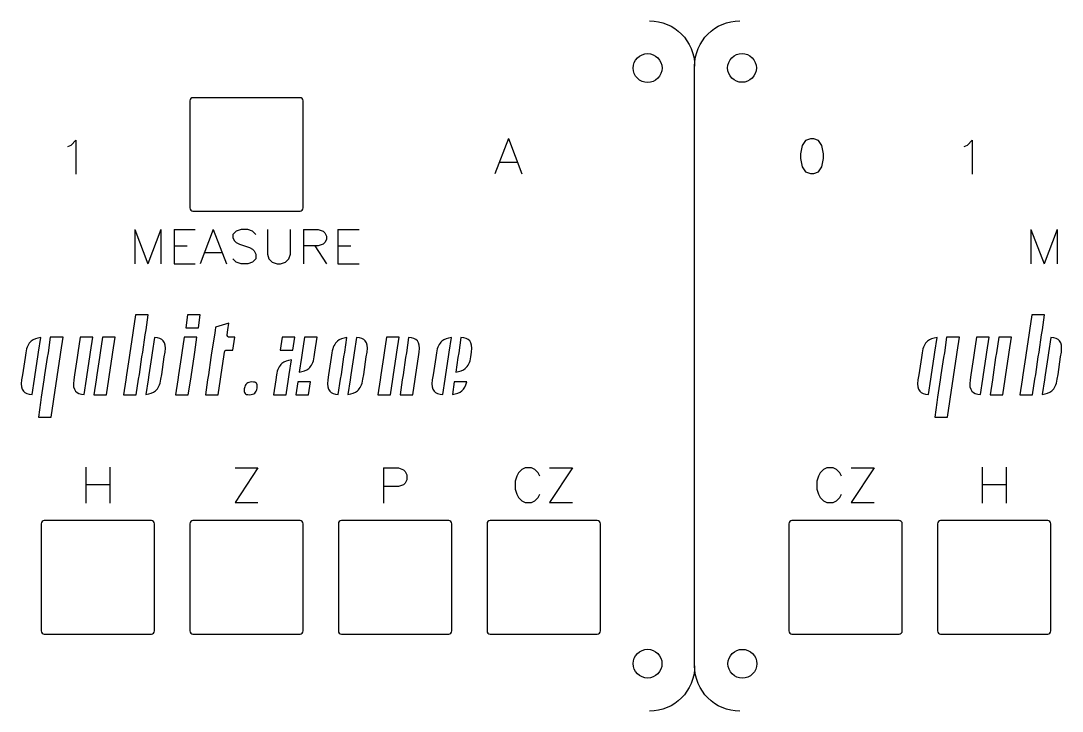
# Model space of a CAD drawing. Extents: x 0 to 498, y 0 to 383.
# Drawn here: x 124.3 to 239.9, y 153.4 to 230.1 of the extents above; entities that cross this region are included whole.
import ezdxf

# ---------------------------------------------------------------- set-up
doc = ezdxf.new("R2010")
doc.units = 0
doc.layers.get('0').update_dxf_attribs({"true_color": 0xffffff})

msp = doc.modelspace()

# ---------------------------------------------------------------- linework, layer by layer
at = {"color": 1, "true_color": 0xff0000}
for p, q in [((204.14, 230.1), (204.14, 230.1)), ((195.5, 224.85), (195.5, 224.85)), ((199.12, 158.43), (199.12, 225.07)), ((205.98, 224.87), (205.98, 224.87)), ((155.29, 221.56), (143.39, 221.56)), ((143.39, 208.95), (155.29, 208.95)), ((138.43, 197.42), (137.02, 197.42)), ((137.02, 197.42), (137.02, 197.42)), ((138.19, 195.78), (138.43, 197.42)), ((142.8, 197.42), (142.59, 196)), ((144.21, 197.42), (142.8, 197.42)), ((144, 196), (144.21, 197.42)), ((237.99, 197.42), (236.58, 197.42)), ((236.58, 197.42), (236.58, 197.42)), ((237.75, 195.78), (237.99, 197.42)), ((136.77, 195.71), (136.68, 195.16)), ((138.1, 195.23), (138.19, 195.78)), ((142.59, 196), (144, 196)), ((145.85, 195.71), (145.77, 195.16)), ((145.9, 196.07), (145.85, 195.71)), ((147.38, 196.5), (145.9, 196.07)), ((147.19, 195.23), (147.27, 195.78)), ((147.27, 195.78), (147.38, 196.5)), ((147.38, 196.5), (147.38, 196.5)), ((236.33, 195.71), (236.24, 195.16)), ((237.66, 195.23), (237.75, 195.78)), ((126.24, 193.3), (126.48, 194.9)), ((128.97, 194.94), (127.55, 194.94)), ((127.55, 194.94), (127.55, 194.94)), ((128.72, 193.3), (128.97, 194.94)), ((130.86, 194.94), (130.6, 193.23)), ((132.27, 194.94), (130.86, 194.94)), ((132.02, 193.3), (132.27, 194.94)), ((133.34, 194.94), (133.08, 193.23)), ((134.75, 194.94), (133.34, 194.94)), ((134.5, 193.3), (134.75, 194.94)), ((136.68, 195.16), (136.39, 193.23)), ((137.81, 193.3), (138.1, 195.23)), ((139.12, 194.91), (138.87, 193.23)), ((139.12, 194.91), (139.12, 194.91)), ((143.84, 194.94), (142.43, 194.94)), ((143.59, 193.3), (143.84, 194.94)), ((145.77, 195.16), (145.47, 193.23)), ((147.83, 193.52), (148.04, 194.94)), ((153.3, 194.94), (153.09, 193.52)), ((154.71, 194.94), (153.3, 194.94)), ((154.5, 193.52), (154.71, 194.94)), ((157.19, 194.94), (155.77, 194.94)), ((155.77, 194.94), (155.77, 194.94)), ((156.94, 193.3), (157.19, 194.94)), ((160.25, 193.3), (160.49, 194.9)), ((161.56, 194.91), (161.3, 193.23)), ((161.56, 194.91), (161.56, 194.91)), ((164.88, 194.94), (164.62, 193.23)), ((166.29, 194.94), (164.88, 194.94)), ((166.04, 193.3), (166.29, 194.94)), ((167.35, 194.91), (167.1, 193.23)), ((167.35, 194.91), (167.35, 194.91)), ((171.86, 193.3), (172.1, 194.9)), ((173.16, 194.91), (172.91, 193.23)), ((173.16, 194.91), (173.16, 194.91)), ((225.8, 193.3), (226.04, 194.9)), ((228.52, 194.94), (227.11, 194.94)), ((227.11, 194.94), (227.11, 194.94)), ((228.28, 193.3), (228.52, 194.94)), ((230.42, 194.94), (230.16, 193.23)), ((231.83, 194.94), (230.42, 194.94)), ((231.58, 193.3), (231.83, 194.94)), ((232.9, 194.94), (232.64, 193.23)), ((234.31, 194.94), (232.9, 194.94)), ((234.06, 193.3), (234.31, 194.94)), ((236.24, 195.16), (235.95, 193.23)), ((237.37, 193.3), (237.66, 195.23)), ((238.68, 194.91), (238.43, 193.23)), ((238.68, 194.91), (238.68, 194.91)), ((124.82, 193.23), (124.74, 192.68)), ((126.16, 192.75), (126.24, 193.3)), ((127.3, 193.23), (127.21, 192.68)), ((128.64, 192.75), (128.72, 193.3)), ((130.6, 193.23), (130.52, 192.68)), ((131.94, 192.75), (132.02, 193.3)), ((133.08, 193.23), (133, 192.68)), ((134.42, 192.75), (134.5, 193.3)), ((136.39, 193.23), (136.31, 192.68)), ((137.73, 192.75), (137.81, 193.3)), ((138.87, 193.23), (138.78, 192.68)), ((140.21, 192.75), (140.29, 193.3)), ((142.17, 193.23), (142.09, 192.68)), ((143.51, 192.75), (143.59, 193.3)), ((145.47, 193.23), (145.39, 192.68)), ((146.81, 192.75), (146.9, 193.3)), ((147.15, 193.52), (147.83, 193.52)), ((153.09, 193.52), (154.5, 193.52)), ((155.52, 193.23), (155.44, 192.68)), ((156.86, 192.75), (156.94, 193.3)), ((158.83, 193.23), (158.74, 192.68)), ((160.16, 192.75), (160.25, 193.3)), ((161.3, 193.23), (161.22, 192.68)), ((162.64, 192.75), (162.73, 193.3)), ((164.62, 193.23), (164.54, 192.68)), ((165.96, 192.75), (166.04, 193.3)), ((167.1, 193.23), (167.02, 192.68)), ((168.44, 192.75), (168.53, 193.3)), ((170.44, 193.23), (170.36, 192.68)), ((171.78, 192.75), (171.86, 193.3)), ((172.91, 193.23), (172.83, 192.68)), ((174.26, 192.75), (174.34, 193.3)), ((174.34, 193.3), (174.34, 193.3)), ((224.38, 193.23), (224.3, 192.68)), ((225.72, 192.75), (225.8, 193.3)), ((226.86, 193.23), (226.77, 192.68)), ((228.2, 192.75), (228.28, 193.3)), ((230.16, 193.23), (230.08, 192.68)), ((231.5, 192.75), (231.58, 193.3)), ((232.64, 193.23), (232.55, 192.68)), ((233.98, 192.75), (234.06, 193.3)), ((235.95, 193.23), (235.87, 192.68)), ((237.29, 192.75), (237.37, 193.3)), ((238.43, 193.23), (238.34, 192.68)), ((239.77, 192.75), (239.85, 193.3)), ((124.74, 192.68), (124.45, 190.75)), ((125.87, 190.82), (126.16, 192.75)), ((127.21, 192.68), (126.92, 190.75)), ((128.35, 190.82), (128.64, 192.75)), ((130.52, 192.68), (130.23, 190.75)), ((133, 192.68), (132.71, 190.75)), ((136.31, 192.68), (136.02, 190.75)), ((138.78, 192.68), (138.5, 190.75)), ((139.92, 190.82), (140.21, 192.75)), ((142.09, 192.68), (141.8, 190.75)), ((143.22, 190.82), (143.51, 192.75)), ((145.39, 192.68), (145.11, 190.75)), ((146.53, 190.82), (146.81, 192.75)), ((154.09, 190.82), (154.33, 192.42)), ((154.33, 192.42), (154.33, 192.42)), ((155.44, 192.68), (155.19, 191.08)), ((158.74, 192.68), (158.46, 190.75)), ((161.22, 192.68), (160.93, 190.75)), ((162.36, 190.82), (162.64, 192.75)), ((164.54, 192.68), (164.25, 190.75)), ((167.02, 192.68), (166.73, 190.75)), ((170.36, 192.68), (170.06, 190.75)), ((171.49, 190.82), (171.78, 192.75)), ((172.83, 192.68), (172.59, 191.08)), ((224.3, 192.68), (224.01, 190.75)), ((225.43, 190.82), (225.72, 192.75)), ((226.77, 192.68), (226.48, 190.75)), ((227.91, 190.82), (228.2, 192.75)), ((230.08, 192.68), (229.79, 190.75)), ((232.55, 192.68), (232.27, 190.75)), ((235.87, 192.68), (235.58, 190.75)), ((238.34, 192.68), (238.06, 190.75)), ((239.48, 190.82), (239.77, 192.75)), ((124.45, 190.75), (124.36, 190.2)), ((125.53, 188.59), (125.78, 190.27)), ((125.78, 190.27), (125.87, 190.82)), ((126.84, 190.2), (126.55, 188.27)), ((126.92, 190.75), (126.84, 190.2)), ((128.26, 190.27), (128.35, 190.82)), ((130.23, 190.75), (130.15, 190.2)), ((131.32, 188.59), (131.57, 190.27)), ((131.57, 190.27), (131.65, 190.82)), ((132.63, 190.2), (132.38, 188.56)), ((132.71, 190.75), (132.63, 190.2)), ((133.79, 188.56), (134.05, 190.27)), ((134.05, 190.27), (134.14, 190.82)), ((135.94, 190.2), (135.69, 188.56)), ((136.02, 190.75), (135.94, 190.2)), ((137.1, 188.56), (137.36, 190.27)), ((137.36, 190.27), (137.44, 190.82)), ((138.41, 190.2), (138.17, 188.6)), ((138.5, 190.75), (138.41, 190.2)), ((139.84, 190.27), (139.92, 190.82)), ((141.72, 190.2), (141.47, 188.56)), ((141.8, 190.75), (141.72, 190.2)), ((142.88, 188.56), (143.14, 190.27)), ((143.14, 190.27), (143.22, 190.82)), ((145.02, 190.2), (144.77, 188.56)), ((145.11, 190.75), (145.02, 190.2)), ((146.18, 188.56), (146.44, 190.27)), ((146.44, 190.27), (146.53, 190.82)), ((149.95, 189.98), (149.95, 189.98)), ((152.59, 190.2), (152.34, 188.56)), ((152.67, 190.75), (152.59, 190.2)), ((153.75, 188.56), (154.01, 190.27)), ((154.01, 190.27), (154.09, 190.82)), ((155.03, 189.98), (154.82, 188.56)), ((156.44, 189.98), (155.03, 189.98)), ((156.23, 188.56), (156.44, 189.98)), ((158.46, 190.75), (158.37, 190.2)), ((159.54, 188.59), (159.79, 190.27)), ((159.79, 190.27), (159.88, 190.82)), ((160.85, 190.2), (160.61, 188.6)), ((160.93, 190.75), (160.85, 190.2)), ((162.27, 190.27), (162.36, 190.82)), ((164.17, 190.2), (163.92, 188.56)), ((164.25, 190.75), (164.17, 190.2)), ((165.33, 188.56), (165.59, 190.27)), ((165.59, 190.27), (165.68, 190.82)), ((166.65, 190.2), (166.4, 188.56)), ((166.73, 190.75), (166.65, 190.2)), ((167.81, 188.56), (168.07, 190.27)), ((168.07, 190.27), (168.16, 190.82)), ((170.06, 190.75), (169.98, 190.2)), ((171.15, 188.59), (171.4, 190.27)), ((171.4, 190.27), (171.49, 190.82)), ((172.42, 189.98), (172.22, 188.6)), ((173.8, 189.98), (172.42, 189.98)), ((224.01, 190.75), (223.92, 190.2)), ((225.09, 188.59), (225.34, 190.27)), ((225.34, 190.27), (225.43, 190.82)), ((226.4, 190.2), (226.11, 188.27)), ((226.48, 190.75), (226.4, 190.2)), ((227.82, 190.27), (227.91, 190.82)), ((229.79, 190.75), (229.71, 190.2)), ((230.88, 188.59), (231.13, 190.27)), ((231.13, 190.27), (231.21, 190.82)), ((232.19, 190.2), (231.94, 188.56)), ((232.27, 190.75), (232.19, 190.2)), ((233.35, 188.56), (233.61, 190.27)), ((233.61, 190.27), (233.69, 190.82)), ((235.5, 190.2), (235.25, 188.56)), ((235.58, 190.75), (235.5, 190.2)), ((236.66, 188.56), (236.92, 190.27)), ((236.92, 190.27), (237, 190.82)), ((237.97, 190.2), (237.73, 188.6)), ((238.06, 190.75), (237.97, 190.2)), ((239.4, 190.27), (239.48, 190.82)), ((132.38, 188.56), (133.79, 188.56)), ((135.69, 188.56), (137.1, 188.56)), ((141.47, 188.56), (142.88, 188.56)), ((144.77, 188.56), (146.18, 188.56)), ((152.34, 188.56), (153.75, 188.56)), ((154.82, 188.56), (156.23, 188.56)), ((163.92, 188.56), (165.33, 188.56)), ((166.4, 188.56), (167.81, 188.56)), ((231.94, 188.56), (233.35, 188.56)), ((235.25, 188.56), (236.66, 188.56)), ((126.47, 187.71), (126.22, 186.08)), ((126.55, 188.27), (126.47, 187.71)), ((127.64, 186.08), (127.9, 187.79)), ((127.9, 187.79), (127.98, 188.34)), ((226.03, 187.71), (225.78, 186.08)), ((226.11, 188.27), (226.03, 187.71)), ((227.2, 186.08), (227.45, 187.79)), ((227.45, 187.79), (227.54, 188.34)), ((126.22, 186.08), (127.64, 186.08)), ((225.78, 186.08), (227.2, 186.08)), ((138.78, 174.57), (126.88, 174.57)), ((155.29, 174.57), (143.39, 174.57)), ((171.8, 174.57), (159.9, 174.57)), ((188.31, 174.57), (176.41, 174.57)), ((221.83, 174.57), (209.93, 174.57)), ((238.34, 174.57), (226.44, 174.57)), ((143.39, 161.96), (155.29, 161.96)), ((159.9, 161.96), (171.8, 161.96)), ((176.41, 161.96), (188.31, 161.96)), ((209.93, 161.96), (221.83, 161.96)), ((195.49, 158.68), (195.49, 158.68)), ((206.02, 158.67), (206.02, 158.67))]:
    msp.add_line(p, q, dxfattribs=at)
at = {"color": 7, "true_color": 0xffffff}
for p, q in [((129.49, 216.12), (129.85, 216.3)), ((129.85, 216.3), (130.39, 216.84)), ((130.39, 216.84), (130.39, 213.06)), ((178.43, 217.03), (176.93, 213.1)), ((178.43, 217.03), (179.92, 213.1)), ((211.44, 216.79), (211.08, 216.24)), ((211.99, 216.97), (211.44, 216.79)), ((212.35, 216.97), (211.99, 216.97)), ((212.89, 216.79), (212.35, 216.97)), ((213.26, 216.24), (212.89, 216.79)), ((229.05, 216.12), (229.41, 216.3)), ((229.41, 216.3), (229.95, 216.84)), ((229.95, 216.84), (229.95, 213.06)), ((211.08, 216.24), (210.89, 215.33)), ((210.89, 215.33), (210.89, 214.79)), ((213.44, 215.33), (213.26, 216.24)), ((213.44, 214.79), (213.44, 215.33)), ((177.49, 214.41), (179.36, 214.41)), ((210.89, 214.79), (211.08, 213.88)), ((213.26, 213.88), (213.44, 214.79)), ((211.08, 213.88), (211.44, 213.33)), ((211.44, 213.33), (211.99, 213.15)), ((211.99, 213.15), (212.35, 213.15)), ((212.35, 213.15), (212.89, 213.33)), ((212.89, 213.33), (213.26, 213.88)), ((136.92, 206.91), (136.92, 203.09)), ((136.92, 206.91), (138.37, 203.09)), ((139.83, 206.91), (138.37, 203.09)), ((139.83, 206.91), (139.83, 203.09)), ((141.29, 206.91), (141.29, 203.09)), ((141.29, 206.91), (143.65, 206.91)), ((145.65, 206.91), (144.2, 203.09)), ((145.65, 206.91), (147.11, 203.09)), ((148.2, 206.73), (147.84, 206.36)), ((147.84, 206.36), (147.84, 206)), ((147.84, 206), (148.02, 205.64)), ((148.75, 206.91), (148.2, 206.73)), ((149.48, 206.91), (148.75, 206.91)), ((150.02, 206.73), (149.48, 206.91)), ((150.39, 206.36), (150.02, 206.73)), ((151.66, 206.91), (151.66, 204.18)), ((154.21, 204.18), (154.21, 206.91)), ((155.66, 206.91), (155.66, 203.09)), ((155.66, 206.91), (157.3, 206.91)), ((157.3, 206.91), (157.85, 206.73)), ((157.85, 206.73), (158.03, 206.55)), ((158.03, 206.55), (158.21, 206.18)), ((158.21, 206.18), (158.21, 205.82)), ((159.48, 206.91), (159.48, 203.09)), ((159.48, 206.91), (161.85, 206.91)), ((236.48, 206.91), (236.48, 203.09)), ((236.48, 206.91), (237.93, 203.09)), ((239.39, 206.91), (237.93, 203.09)), ((239.39, 206.91), (239.39, 203.09)), ((141.29, 205.09), (142.74, 205.09)), ((148.02, 205.64), (148.2, 205.46)), ((148.2, 205.46), (148.57, 205.27)), ((148.57, 205.27), (149.66, 204.91)), ((149.66, 204.91), (150.02, 204.73)), ((157.3, 205.09), (155.66, 205.09)), ((156.94, 205.09), (158.21, 203.09)), ((157.85, 205.27), (157.3, 205.09)), ((158.03, 205.46), (157.85, 205.27)), ((158.21, 205.82), (158.03, 205.46)), ((159.48, 205.09), (160.94, 205.09)), ((144.74, 204.36), (146.56, 204.36)), ((148.2, 203.27), (147.84, 203.64)), ((150.02, 204.73), (150.2, 204.55)), ((150.39, 203.64), (150.02, 203.27)), ((150.2, 204.55), (150.39, 204.18)), ((150.39, 204.18), (150.39, 203.64)), ((151.66, 204.18), (151.84, 203.64)), ((151.84, 203.64), (152.21, 203.27)), ((153.66, 203.27), (154.03, 203.64)), ((154.03, 203.64), (154.21, 204.18)), ((141.29, 203.09), (143.65, 203.09)), ((148.75, 203.09), (148.2, 203.27)), ((149.48, 203.09), (148.75, 203.09)), ((150.02, 203.27), (149.48, 203.09)), ((152.21, 203.27), (152.75, 203.09)), ((152.75, 203.09), (153.12, 203.09)), ((153.12, 203.09), (153.66, 203.27)), ((159.48, 203.09), (161.85, 203.09)), ((131.5, 180.51), (131.5, 176.51)), ((134.16, 180.51), (134.16, 176.51)), ((231.06, 180.51), (231.06, 176.51)), ((233.72, 180.51), (233.72, 176.51)), ((150.61, 180.42), (148.07, 176.6)), ((148.07, 180.42), (150.61, 180.42)), ((164.55, 180.42), (164.55, 176.51)), ((164.55, 180.42), (166.22, 180.42)), ((166.22, 180.42), (166.78, 180.23)), ((166.78, 180.23), (166.97, 180.04)), ((166.97, 180.04), (167.15, 179.67)), ((167.15, 179.67), (167.15, 179.11)), ((179.37, 179.51), (179.19, 178.96)), ((179.55, 179.87), (179.37, 179.51)), ((179.91, 180.24), (179.55, 179.87)), ((180.28, 180.42), (179.91, 180.24)), ((181, 180.42), (180.28, 180.42)), ((181.37, 180.24), (181, 180.42)), ((181.73, 179.87), (181.37, 180.24)), ((181.91, 179.51), (181.73, 179.87)), ((185.55, 180.42), (183, 176.6)), ((183, 180.42), (185.55, 180.42)), ((212.89, 179.51), (212.7, 178.96)), ((213.07, 179.87), (212.89, 179.51)), ((213.43, 180.24), (213.07, 179.87)), ((213.8, 180.42), (213.43, 180.24)), ((214.52, 180.42), (213.8, 180.42)), ((214.89, 180.24), (214.52, 180.42)), ((215.25, 179.87), (214.89, 180.24)), ((215.43, 179.51), (215.25, 179.87)), ((219.07, 180.42), (216.52, 176.6)), ((216.52, 180.42), (219.07, 180.42)), ((131.5, 178.6), (134.16, 178.6)), ((166.22, 178.37), (164.55, 178.37)), ((166.78, 178.56), (166.22, 178.37)), ((166.97, 178.74), (166.78, 178.56)), ((167.15, 179.11), (166.97, 178.74)), ((179.19, 178.96), (179.19, 178.05)), ((212.7, 178.96), (212.7, 178.05)), ((231.06, 178.6), (233.72, 178.6)), ((179.19, 178.05), (179.37, 177.51)), ((179.37, 177.51), (179.55, 177.15)), ((179.55, 177.15), (179.91, 176.78)), ((181.37, 176.78), (181.73, 177.15)), ((181.73, 177.15), (181.91, 177.51)), ((212.7, 178.05), (212.89, 177.51)), ((212.89, 177.51), (213.07, 177.15)), ((213.07, 177.15), (213.43, 176.78)), ((214.89, 176.78), (215.25, 177.15)), ((215.25, 177.15), (215.43, 177.51)), ((148.07, 176.6), (150.61, 176.6)), ((179.91, 176.78), (180.28, 176.6)), ((180.28, 176.6), (181, 176.6)), ((181, 176.6), (181.37, 176.78)), ((183, 176.6), (185.55, 176.6)), ((213.43, 176.78), (213.8, 176.6)), ((213.8, 176.6), (214.52, 176.6)), ((214.52, 176.6), (214.89, 176.78)), ((216.52, 176.6), (219.07, 176.6))]:
    msp.add_line(p, q, dxfattribs=at)
at = {"color": 1, "true_color": 0xff0000}
for points in [[(194.09, 230.1), (196.88, 230.1), (199.12, 227.85), (199.12, 225.07)], [(199.12, 225.07), (199.12, 227.85), (201.36, 230.1), (204.14, 230.1)], [(192.3, 224.85), (192.3, 225.27), (192.46, 225.68), (192.76, 225.98)], [(192.76, 225.98), (193.06, 226.28), (193.47, 226.45), (193.9, 226.45)], [(193.9, 226.45), (194.32, 226.45), (194.73, 226.28), (195.03, 225.98)], [(195.03, 225.98), (195.33, 225.68), (195.5, 225.27), (195.5, 224.85)], [(202.78, 224.87), (202.78, 225.29), (202.95, 225.7), (203.25, 226)], [(203.25, 226), (203.55, 226.3), (203.96, 226.47), (204.38, 226.47)], [(204.38, 226.47), (204.81, 226.47), (205.21, 226.3), (205.51, 226)], [(205.51, 226), (205.81, 225.7), (205.98, 225.29), (205.98, 224.87)], [(192.76, 223.71), (192.46, 224.01), (192.3, 224.42), (192.3, 224.85)], [(195.5, 224.85), (195.5, 224.42), (195.33, 224.01), (195.03, 223.71)], [(203.25, 223.74), (202.95, 224.04), (202.78, 224.44), (202.78, 224.87)], [(205.98, 224.87), (205.98, 224.44), (205.81, 224.04), (205.51, 223.74)], [(193.9, 223.25), (193.47, 223.25), (193.06, 223.41), (192.76, 223.71)], [(195.03, 223.71), (194.73, 223.41), (194.32, 223.25), (193.9, 223.25)], [(204.38, 223.27), (203.96, 223.27), (203.55, 223.44), (203.25, 223.74)], [(205.51, 223.74), (205.21, 223.44), (204.81, 223.27), (204.38, 223.27)], [(143.39, 221.56), (143.19, 221.56), (143.04, 221.4), (143.04, 221.21)], [(143.04, 221.21), (143.04, 221.21), (143.04, 209.31), (143.04, 209.31)], [(155.64, 221.21), (155.64, 221.4), (155.48, 221.56), (155.29, 221.56)], [(155.64, 209.31), (155.64, 209.31), (155.64, 221.21), (155.64, 221.21)], [(143.04, 209.31), (143.04, 209.11), (143.19, 208.95), (143.39, 208.95)], [(155.29, 208.95), (155.48, 208.95), (155.64, 209.11), (155.64, 209.31)], [(137.02, 197.42), (137.02, 197.42), (136.77, 195.71), (136.77, 195.71)], [(236.58, 197.42), (236.58, 197.42), (236.33, 195.71), (236.33, 195.71)], [(136.77, 195.71), (136.77, 195.71), (136.77, 195.71), (136.77, 195.71)], [(145.85, 195.71), (145.85, 195.71), (145.85, 195.71), (145.85, 195.71)], [(236.33, 195.71), (236.33, 195.71), (236.33, 195.71), (236.33, 195.71)], [(125.43, 194.52), (125.12, 194.25), (124.91, 193.83), (124.82, 193.23)], [(126.48, 194.9), (126.05, 194.85), (125.69, 194.74), (125.43, 194.52)], [(127.55, 194.94), (127.55, 194.94), (127.3, 193.23), (127.3, 193.23)], [(140.09, 194.55), (139.91, 194.76), (139.58, 194.87), (139.12, 194.91)], [(140.29, 193.3), (140.38, 193.91), (140.3, 194.3), (140.09, 194.55)], [(142.43, 194.94), (142.43, 194.94), (142.17, 193.23), (142.17, 193.23)], [(147.25, 195.03), (147.2, 195.08), (147.18, 195.16), (147.19, 195.23)], [(147.44, 194.94), (147.37, 194.94), (147.29, 194.97), (147.25, 195.03)], [(148.04, 194.94), (148.04, 194.94), (147.44, 194.94), (147.44, 194.94)], [(155.77, 194.94), (155.77, 194.94), (155.52, 193.23), (155.52, 193.23)], [(159.44, 194.52), (159.13, 194.25), (158.92, 193.83), (158.83, 193.23)], [(160.49, 194.9), (160.05, 194.85), (159.69, 194.74), (159.44, 194.52)], [(162.52, 194.55), (162.34, 194.76), (162.01, 194.87), (161.56, 194.91)], [(162.73, 193.3), (162.82, 193.91), (162.73, 194.3), (162.52, 194.55)], [(168.32, 194.55), (168.14, 194.76), (167.81, 194.87), (167.35, 194.91)], [(168.53, 193.3), (168.62, 193.91), (168.53, 194.3), (168.32, 194.55)], [(171.05, 194.52), (170.74, 194.25), (170.53, 193.83), (170.44, 193.23)], [(172.1, 194.9), (171.66, 194.85), (171.3, 194.74), (171.05, 194.52)], [(174.13, 194.55), (173.95, 194.76), (173.62, 194.87), (173.16, 194.91)], [(174.34, 193.3), (174.43, 193.9), (174.34, 194.3), (174.13, 194.55)], [(224.99, 194.52), (224.68, 194.25), (224.47, 193.83), (224.38, 193.23)], [(226.04, 194.9), (225.6, 194.85), (225.24, 194.74), (224.99, 194.52)], [(227.11, 194.94), (227.11, 194.94), (226.86, 193.23), (226.86, 193.23)], [(239.65, 194.55), (239.47, 194.76), (239.14, 194.87), (238.68, 194.91)], [(239.85, 193.3), (239.94, 193.91), (239.86, 194.3), (239.65, 194.55)], [(124.82, 193.23), (124.82, 193.23), (124.82, 193.23), (124.82, 193.23)], [(127.3, 193.23), (127.3, 193.23), (127.3, 193.23), (127.3, 193.23)], [(142.17, 193.23), (142.17, 193.23), (142.17, 193.23), (142.17, 193.23)], [(146.9, 193.3), (146.91, 193.43), (147.02, 193.52), (147.15, 193.52)], [(155.52, 193.23), (155.52, 193.23), (155.52, 193.23), (155.52, 193.23)], [(170.44, 193.23), (170.44, 193.23), (170.44, 193.23), (170.44, 193.23)], [(172.91, 193.23), (172.91, 193.23), (172.91, 193.23), (172.91, 193.23)], [(224.38, 193.23), (224.38, 193.23), (224.38, 193.23), (224.38, 193.23)], [(226.86, 193.23), (226.86, 193.23), (226.86, 193.23), (226.86, 193.23)], [(131.65, 190.82), (131.65, 190.82), (131.94, 192.75), (131.94, 192.75)], [(131.94, 192.75), (131.94, 192.75), (131.94, 192.75), (131.94, 192.75)], [(134.14, 190.82), (134.14, 190.82), (134.42, 192.75), (134.42, 192.75)], [(134.42, 192.75), (134.42, 192.75), (134.42, 192.75), (134.42, 192.75)], [(137.44, 190.82), (137.44, 190.82), (137.73, 192.75), (137.73, 192.75)], [(137.73, 192.75), (137.73, 192.75), (137.73, 192.75), (137.73, 192.75)], [(140.21, 192.75), (140.21, 192.75), (140.21, 192.75), (140.21, 192.75)], [(146.81, 192.75), (146.81, 192.75), (146.81, 192.75), (146.81, 192.75)], [(153.28, 192.04), (152.97, 191.77), (152.76, 191.35), (152.67, 190.75)], [(154.33, 192.42), (153.9, 192.37), (153.54, 192.26), (153.28, 192.04)], [(156.25, 191.46), (156.56, 191.73), (156.77, 192.15), (156.86, 192.75)], [(159.88, 190.82), (159.88, 190.82), (160.16, 192.75), (160.16, 192.75)], [(160.16, 192.75), (160.16, 192.75), (160.16, 192.75), (160.16, 192.75)], [(162.64, 192.75), (162.64, 192.75), (162.64, 192.75), (162.64, 192.75)], [(165.68, 190.82), (165.68, 190.82), (165.96, 192.75), (165.96, 192.75)], [(165.96, 192.75), (165.96, 192.75), (165.96, 192.75), (165.96, 192.75)], [(168.16, 190.82), (168.16, 190.82), (168.44, 192.75), (168.44, 192.75)], [(168.44, 192.75), (168.44, 192.75), (168.44, 192.75), (168.44, 192.75)], [(173.64, 191.46), (173.96, 191.73), (174.17, 192.15), (174.26, 192.75)], [(231.21, 190.82), (231.21, 190.82), (231.5, 192.75), (231.5, 192.75)], [(231.5, 192.75), (231.5, 192.75), (231.5, 192.75), (231.5, 192.75)], [(233.69, 190.82), (233.69, 190.82), (233.98, 192.75), (233.98, 192.75)], [(233.98, 192.75), (233.98, 192.75), (233.98, 192.75), (233.98, 192.75)], [(237, 190.82), (237, 190.82), (237.29, 192.75), (237.29, 192.75)], [(237.29, 192.75), (237.29, 192.75), (237.29, 192.75), (237.29, 192.75)], [(239.77, 192.75), (239.77, 192.75), (239.77, 192.75), (239.77, 192.75)], [(155.19, 191.08), (155.63, 191.13), (155.99, 191.24), (156.25, 191.46)], [(172.59, 191.08), (173.03, 191.13), (173.39, 191.24), (173.64, 191.46)], [(124.36, 190.2), (124.27, 189.59), (124.36, 189.2), (124.57, 188.95)], [(125.78, 190.27), (125.78, 190.27), (125.78, 190.27), (125.78, 190.27)], [(127.98, 188.34), (127.98, 188.34), (128.26, 190.27), (128.26, 190.27)], [(128.26, 190.27), (128.26, 190.27), (128.26, 190.27), (128.26, 190.27)], [(130.15, 190.2), (130.06, 189.59), (130.15, 189.2), (130.36, 188.95)], [(130.23, 190.75), (130.23, 190.75), (130.23, 190.75), (130.23, 190.75)], [(132.71, 190.75), (132.71, 190.75), (132.71, 190.75), (132.71, 190.75)], [(136.02, 190.75), (136.02, 190.75), (136.02, 190.75), (136.02, 190.75)], [(138.5, 190.75), (138.5, 190.75), (138.5, 190.75), (138.5, 190.75)], [(139.22, 188.98), (139.54, 189.25), (139.75, 189.67), (139.84, 190.27)], [(143.14, 190.27), (143.14, 190.27), (143.14, 190.27), (143.14, 190.27)], [(145.11, 190.75), (145.11, 190.75), (145.11, 190.75), (145.11, 190.75)], [(149.37, 189.8), (149.24, 189.69), (149.14, 189.51), (149.1, 189.23)], [(149.95, 189.98), (149.68, 189.98), (149.49, 189.91), (149.37, 189.8)], [(150.45, 189.83), (150.37, 189.91), (150.23, 189.98), (149.95, 189.98)], [(150.52, 189.31), (150.56, 189.59), (150.52, 189.74), (150.45, 189.83)], [(154.01, 190.27), (154.01, 190.27), (154.01, 190.27), (154.01, 190.27)], [(158.37, 190.2), (158.28, 189.59), (158.37, 189.2), (158.58, 188.95)], [(158.46, 190.75), (158.46, 190.75), (158.46, 190.75), (158.46, 190.75)], [(160.93, 190.75), (160.93, 190.75), (160.93, 190.75), (160.93, 190.75)], [(161.66, 188.98), (161.97, 189.25), (162.18, 189.67), (162.27, 190.27)], [(164.25, 190.75), (164.25, 190.75), (164.25, 190.75), (164.25, 190.75)], [(166.73, 190.75), (166.73, 190.75), (166.73, 190.75), (166.73, 190.75)], [(169.98, 190.2), (169.89, 189.59), (169.98, 189.2), (170.19, 188.95)], [(171.4, 190.27), (171.4, 190.27), (171.4, 190.27), (171.4, 190.27)], [(173.27, 188.98), (173.53, 189.2), (173.69, 189.55), (173.8, 189.98)], [(223.92, 190.2), (223.83, 189.59), (223.92, 189.2), (224.13, 188.95)], [(225.34, 190.27), (225.34, 190.27), (225.34, 190.27), (225.34, 190.27)], [(227.54, 188.34), (227.54, 188.34), (227.82, 190.27), (227.82, 190.27)], [(227.82, 190.27), (227.82, 190.27), (227.82, 190.27), (227.82, 190.27)], [(229.71, 190.2), (229.62, 189.59), (229.71, 189.2), (229.92, 188.95)], [(229.79, 190.75), (229.79, 190.75), (229.79, 190.75), (229.79, 190.75)], [(232.27, 190.75), (232.27, 190.75), (232.27, 190.75), (232.27, 190.75)], [(235.58, 190.75), (235.58, 190.75), (235.58, 190.75), (235.58, 190.75)], [(238.06, 190.75), (238.06, 190.75), (238.06, 190.75), (238.06, 190.75)], [(238.78, 188.98), (239.1, 189.25), (239.31, 189.67), (239.4, 190.27)], [(124.57, 188.95), (124.75, 188.74), (125.08, 188.62), (125.53, 188.59)], [(130.36, 188.95), (130.53, 188.74), (130.86, 188.62), (131.32, 188.59)], [(138.17, 188.6), (138.61, 188.64), (138.97, 188.76), (139.22, 188.98)], [(149.1, 189.23), (149.06, 188.95), (149.1, 188.8), (149.18, 188.71)], [(149.18, 188.71), (149.25, 188.62), (149.39, 188.56), (149.67, 188.56)], [(149.67, 188.56), (149.95, 188.56), (150.13, 188.62), (150.26, 188.74)], [(150.26, 188.74), (150.39, 188.85), (150.48, 189.03), (150.52, 189.31)], [(158.58, 188.95), (158.76, 188.74), (159.08, 188.62), (159.54, 188.59)], [(160.61, 188.6), (161.04, 188.64), (161.4, 188.76), (161.66, 188.98)], [(170.19, 188.95), (170.37, 188.74), (170.7, 188.62), (171.15, 188.59)], [(172.22, 188.6), (172.66, 188.64), (173.02, 188.76), (173.27, 188.98)], [(224.13, 188.95), (224.31, 188.74), (224.64, 188.62), (225.09, 188.59)], [(229.92, 188.95), (230.09, 188.74), (230.42, 188.62), (230.88, 188.59)], [(237.73, 188.6), (238.17, 188.64), (238.53, 188.76), (238.78, 188.98)], [(126.55, 188.27), (126.55, 188.27), (126.55, 188.27), (126.55, 188.27)], [(226.11, 188.27), (226.11, 188.27), (226.11, 188.27), (226.11, 188.27)], [(126.88, 174.57), (126.68, 174.57), (126.53, 174.41), (126.53, 174.22)], [(126.53, 174.22), (126.53, 174.22), (126.53, 162.32), (126.53, 162.32)], [(139.13, 174.22), (139.13, 174.41), (138.97, 174.57), (138.78, 174.57)], [(139.13, 162.32), (139.13, 162.32), (139.13, 174.22), (139.13, 174.22)], [(143.39, 174.57), (143.19, 174.57), (143.04, 174.41), (143.04, 174.22)], [(143.04, 174.22), (143.04, 174.22), (143.04, 162.32), (143.04, 162.32)], [(155.64, 174.22), (155.64, 174.41), (155.48, 174.57), (155.29, 174.57)], [(155.64, 162.32), (155.64, 162.32), (155.64, 174.22), (155.64, 174.22)], [(159.9, 174.57), (159.7, 174.57), (159.55, 174.41), (159.55, 174.22)], [(159.55, 174.22), (159.55, 174.22), (159.55, 162.32), (159.55, 162.32)], [(172.15, 174.22), (172.15, 174.41), (171.99, 174.57), (171.8, 174.57)], [(172.15, 162.32), (172.15, 162.32), (172.15, 174.22), (172.15, 174.22)], [(176.41, 174.57), (176.21, 174.57), (176.06, 174.41), (176.06, 174.22)], [(176.06, 174.22), (176.06, 174.22), (176.06, 162.32), (176.06, 162.32)], [(188.66, 174.22), (188.66, 174.41), (188.5, 174.57), (188.31, 174.57)], [(188.66, 162.32), (188.66, 162.32), (188.66, 174.22), (188.66, 174.22)], [(209.93, 174.57), (209.73, 174.57), (209.58, 174.41), (209.58, 174.22)], [(209.58, 174.22), (209.58, 174.22), (209.58, 162.32), (209.58, 162.32)], [(222.18, 174.22), (222.18, 174.41), (222.02, 174.57), (221.83, 174.57)], [(222.18, 162.32), (222.18, 162.32), (222.18, 174.22), (222.18, 174.22)], [(226.44, 174.57), (226.24, 174.57), (226.09, 174.41), (226.09, 174.22)], [(226.09, 174.22), (226.09, 174.22), (226.09, 162.32), (226.09, 162.32)], [(238.69, 174.22), (238.69, 174.41), (238.53, 174.57), (238.34, 174.57)], [(238.69, 162.32), (238.69, 162.32), (238.69, 174.22), (238.69, 174.22)], [(126.53, 162.32), (126.53, 162.12), (126.68, 161.96), (126.88, 161.96)], [(126.88, 161.96), (126.88, 161.96), (138.78, 161.96), (138.78, 161.96)], [(138.78, 161.96), (138.97, 161.96), (139.13, 162.12), (139.13, 162.32)], [(143.04, 162.32), (143.04, 162.12), (143.19, 161.96), (143.39, 161.96)], [(155.29, 161.96), (155.48, 161.96), (155.64, 162.12), (155.64, 162.32)], [(159.55, 162.32), (159.55, 162.12), (159.7, 161.96), (159.9, 161.96)], [(171.8, 161.96), (171.99, 161.96), (172.15, 162.12), (172.15, 162.32)], [(176.06, 162.32), (176.06, 162.12), (176.21, 161.96), (176.41, 161.96)], [(188.31, 161.96), (188.5, 161.96), (188.66, 162.12), (188.66, 162.32)], [(209.58, 162.32), (209.58, 162.12), (209.73, 161.96), (209.93, 161.96)], [(221.83, 161.96), (222.02, 161.96), (222.18, 162.12), (222.18, 162.32)], [(226.09, 162.32), (226.09, 162.12), (226.24, 161.96), (226.44, 161.96)], [(226.44, 161.96), (226.44, 161.96), (238.34, 161.96), (238.34, 161.96)], [(238.34, 161.96), (238.53, 161.96), (238.69, 162.12), (238.69, 162.32)], [(192.29, 158.68), (192.29, 159.1), (192.46, 159.51), (192.76, 159.81)], [(192.76, 159.81), (193.06, 160.11), (193.46, 160.28), (193.89, 160.28)], [(193.89, 160.28), (194.31, 160.28), (194.72, 160.11), (195.02, 159.81)], [(195.02, 159.81), (195.32, 159.51), (195.49, 159.1), (195.49, 158.68)], [(202.82, 158.67), (202.82, 159.09), (202.99, 159.5), (203.29, 159.8)], [(203.29, 159.8), (203.59, 160.1), (203.99, 160.27), (204.42, 160.27)], [(204.42, 160.27), (204.84, 160.27), (205.25, 160.1), (205.55, 159.8)], [(205.55, 159.8), (205.85, 159.5), (206.02, 159.09), (206.02, 158.67)], [(192.76, 157.55), (192.46, 157.85), (192.29, 158.25), (192.29, 158.68)], [(195.49, 158.68), (195.49, 158.25), (195.32, 157.85), (195.02, 157.55)], [(203.29, 157.54), (202.99, 157.84), (202.82, 158.24), (202.82, 158.67)], [(206.02, 158.67), (206.02, 158.24), (205.85, 157.84), (205.55, 157.54)], [(193.89, 157.08), (193.46, 157.08), (193.06, 157.25), (192.76, 157.55)], [(195.02, 157.55), (194.72, 157.25), (194.31, 157.08), (193.89, 157.08)], [(199.12, 158.43), (199.12, 155.64), (196.88, 153.4), (194.09, 153.4)], [(204.14, 153.4), (201.36, 153.4), (199.12, 155.64), (199.12, 158.43)], [(204.42, 157.07), (203.99, 157.07), (203.59, 157.24), (203.29, 157.54)], [(205.55, 157.54), (205.25, 157.24), (204.84, 157.07), (204.42, 157.07)]]:
    msp.add_open_spline(points, degree=3, dxfattribs=at)

doc.saveas('drawing.dxf')
